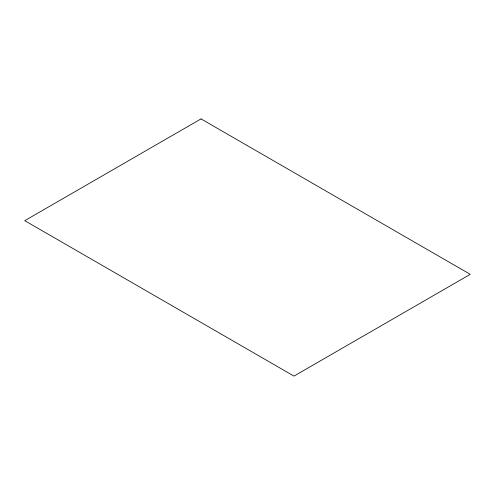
<?xml version="1.0" encoding="UTF-8"?>
<svg xmlns="http://www.w3.org/2000/svg" width="495" height="495" viewBox="0 0 495 495"><rect width="100%" height="100%" fill="white"/><g stroke="black" fill="none" stroke-linecap="round" stroke-linejoin="round"><path stroke-width="0.74" d="M201.026 118.899L24.75 220.671L293.974 376.101L470.25 274.329L201.026 118.899"/></g></svg>
